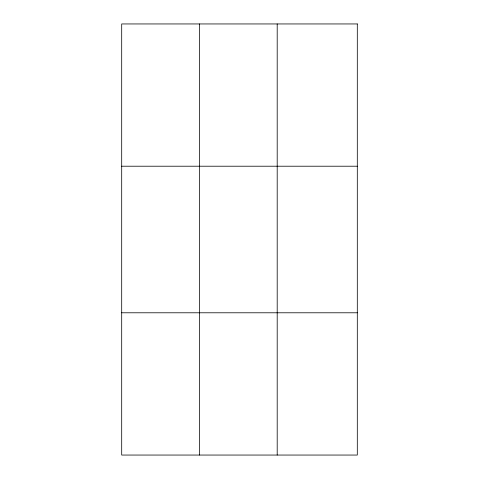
<?xml version="1.0" encoding="UTF-8"?>
<svg xmlns="http://www.w3.org/2000/svg" width="479" height="479" viewBox="0 0 479 479"><rect width="100%" height="100%" fill="white"/><g stroke="black" fill="none" stroke-linecap="round" stroke-linejoin="round"><path stroke-width="0.72" d="M121.696 166.213L357.304 166.213M121.696 312.787L357.304 312.787M277.197 23.95L277.197 455.05M199.45 23.95L199.45 455.05M357.304 23.95L121.696 23.95L121.696 455.05L357.304 455.05L357.304 23.95"/></g></svg>
